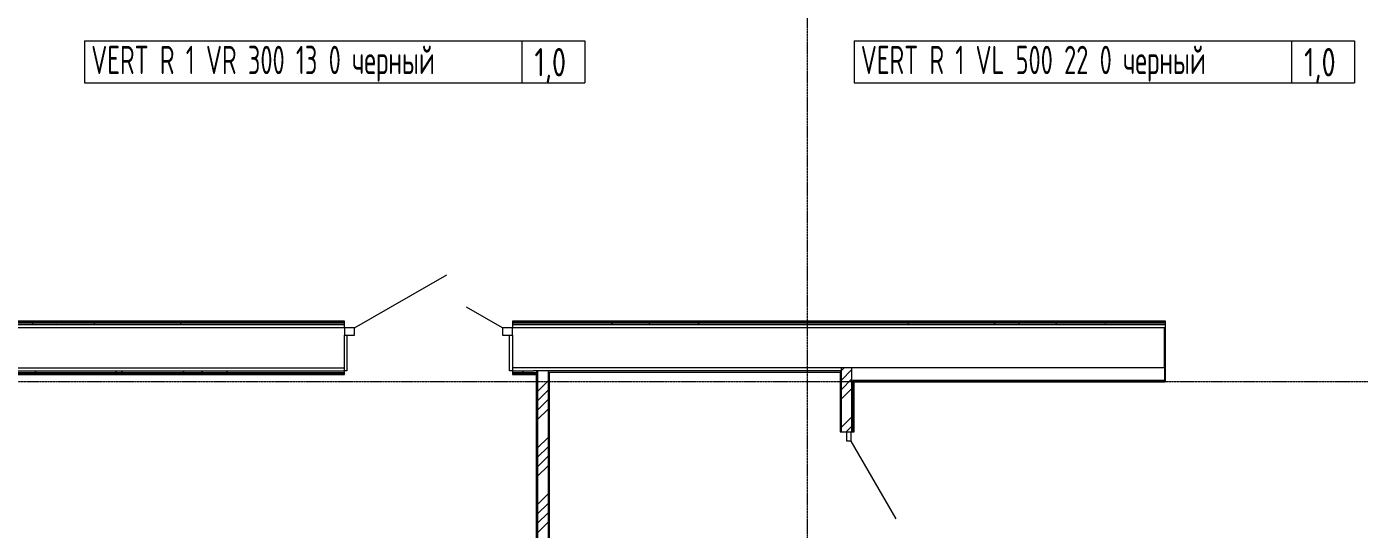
# Model space of a CAD drawing. Header units: millimetres. Extents: x -3929 to 624051, y 52832 to 514950.
# Drawn here: x 183577 to 196255, y 163276 to 168064 of the extents above; entities that cross this region are included whole.
import ezdxf
from ezdxf import colors
from ezdxf.entities.mleader import LeaderData, LeaderLine
from ezdxf.enums import TextEntityAlignment as Align
from ezdxf.math import Vec2, Vec3

# ---------------------------------------------------------------- set-up
doc = ezdxf.new("R2010")
doc.units = ezdxf.units.MM
doc.linetypes.add('ADSK_Линия сетки', pattern=[25, 20, -2.5, 0, -2.5])
for name, color, linetype, lineweight in [('Двери', 7, 'Continuous', 9), ('ОВ-ТЕКСТ', 7, 'Continuous', 25), ('Оси', 253, 'Continuous', 9), ('Перекрытие', 7, 'Continuous', 18), ('Стены внутренние', 7, 'Continuous', 18), ('Стены несущие', 7, 'Continuous', 30), ('Стены отделка', 7, 'Continuous', 30), ('Стены штриховка', 7, 'Continuous', 9)]:
    doc.layers.add(name, color=color, linetype=linetype, lineweight=lineweight)
for name, color, linetype in [('ПРИБОРЫ', 3, 'Continuous'), ('статистика приборов', 252, 'Continuous'), ('стояки', 7, 'Continuous')]:
    doc.layers.add(name, color=color, linetype=linetype)
doc.styles.add('СТИЛЬ', font='simplex.shx', dxfattribs={"width": 0.65})

# ---------------------------------------------------------------- blocks, each defined once
blk = doc.blocks.new('1 этаж')
at = {"layer": 'Двери', "color": 253, "lineweight": 5}
for p, q in [((377433, -245021), (378312, -244514)), ((378843, -245021), (378501, -244824)), ((377338, -245021), (377338, -245091)), ((377433, -245021), (377338, -245021)), ((377433, -245091), (377433, -245021)), ((378843, -245021), (378843, -245091)), ((378938, -245021), (378843, -245021)), ((378938, -245091), (378938, -245021)), ((377338, -245091), (377433, -245091)), ((378843, -245091), (378938, -245091)), ((382117, -246011), (382157, -246011)), ((382117, -246098), (382117, -246011)), ((382157, -246011), (382157, -246098)), ((382157, -246098), (382117, -246098)), ((382157, -246098), (382585, -246840))]:
    blk.add_line(p, q, dxfattribs=at)
at = {"layer": 'Оси', "color": 253, "linetype": 'ADSK_Линия сетки', "lineweight": 5}
for p, q in [((381744, -258178), (381744, -209604)), ((353580, -245532), (419810, -245532))]:
    blk.add_line(p, q, dxfattribs=at)
at = {"layer": 'Перекрытие', "color": 253, "lineweight": 5}
for p, q in [((377360, -245091), (377360, -245431)), ((378910, -245431), (378910, -245091)), ((377360, -245431), (377338, -245431)), ((378938, -245431), (378910, -245431))]:
    blk.add_line(p, q, dxfattribs=at)
at = {"layer": 'Стены внутренние', "color": 253, "linetype": 'Continuous', "lineweight": 5}
for p, q in [((374375, -244976), (374367, -244991)), ((374464, -244987), (374498, -244987)), ((374608, -244982), (374605, -244976)), ((374731, -244991), (374730, -244990)), ((374769, -244987), (374803, -244987)), ((374965, -244991), (374957, -244977)), ((375074, -244987), (375108, -244987)), ((375552, -244991), (375549, -244987)), ((375684, -244987), (375717, -244987)), ((375783, -244976), (375778, -244984)), ((375988, -244987), (376022, -244987)), ((376192, -244987), (376225, -244987)), ((376700, -244987), (376733, -244987)), ((377004, -244987), (377038, -244987)), ((377068, -244986), (377065, -244991)), ((377191, -244976), (377190, -244978)), ((377309, -244987), (377338, -244987)), ((378938, -244987), (378968, -244987)), ((379240, -244987), (379273, -244987)), ((379544, -244987), (379578, -244987)), ((379889, -244976), (379880, -244991)), ((379888, -244984), (379884, -244976)), ((380154, -244987), (380188, -244987)), ((380245, -244991), (380237, -244978)), ((380459, -244987), (380492, -244987)), ((380662, -244987), (380696, -244987)), ((380710, -244977), (380701, -244991)), ((380831, -244991), (380829, -244988)), ((380936, -244991), (380936, -244991)), ((381170, -244987), (381204, -244987)), ((381475, -244987), (381508, -244987)), ((381780, -244987), (381813, -244987)), ((382389, -244987), (382423, -244987)), ((382694, -244987), (382728, -244987)), ((382705, -244976), (382697, -244990)), ((382708, -244991), (382700, -244976)), ((382897, -244987), (382931, -244987)), ((383405, -244987), (383439, -244987)), ((383526, -244976), (383517, -244991)), ((383710, -244987), (383744, -244987)), ((383759, -244978), (383752, -244991)), ((383757, -244979), (383756, -244976)), ((384015, -244987), (384048, -244987)), ((384116, -244991), (384107, -244976)), ((384578, -244982), (384573, -244991)), ((384624, -244987), (384658, -244987)), ((384929, -244987), (384963, -244987)), ((385132, -244987), (385150, -244987)), ((374407, -245446), (374398, -245431)), ((374635, -245436), (374633, -245431)), ((374759, -245446), (374757, -245444)), ((374810, -245442), (374808, -245446)), ((374934, -245431), (374932, -245434)), ((375168, -245431), (375159, -245446)), ((375228, -245446), (375219, -245431)), ((375815, -245446), (375806, -245431)), ((375989, -245431), (375981, -245446)), ((376221, -245436), (376215, -245446)), ((379040, -245431), (379031, -245446))]:
    blk.add_line(p, q, dxfattribs=at)
at = {"layer": 'Стены несущие', "color": 253, "lineweight": 5}
for p, q in [((377338, -245021), (373641, -245021)), ((385150, -245021), (378938, -245021)), ((385150, -245531), (385150, -245021)), ((377338, -245401), (377338, -245091)), ((378938, -245091), (378938, -245401)), ((373641, -245401), (377338, -245401)), ((385140, -245401), (378938, -245401)), ((385140, -245401), (385140, -245531)), ((385140, -245531), (385150, -245531))]:
    blk.add_line(p, q, dxfattribs=at)
at = {"layer": 'Стены отделка', "color": 253, "lineweight": 5}
for p, q in [((377338, -244956), (373641, -244956)), ((377338, -245021), (377338, -244956)), ((378938, -244956), (378938, -245021)), ((385150, -244956), (378938, -244956)), ((385150, -245021), (385150, -244956)), ((385150, -245021), (385150, -245021)), ((377338, -245466), (377338, -245401)), ((378938, -245401), (378938, -245466)), ((379287, -245431), (379137, -245431)), ((382067, -245431), (379137, -245431)), ((379276, -245431), (379276, -251348)), ((379288, -251316), (379288, -245443)), ((379288, -245443), (382055, -245443)), ((382055, -245443), (382055, -246011)), ((382167, -245521), (382167, -245401)), ((373641, -245466), (377338, -245466)), ((378938, -245466), (379166, -245466)), ((379164, -245466), (379164, -251758)), ((385150, -245521), (382176, -245521)), ((382187, -246011), (382187, -245533)), ((382187, -245533), (385150, -245533)), ((385150, -245533), (385150, -245531)), ((382055, -246011), (382117, -246011)), ((382157, -246011), (382187, -246011))]:
    blk.add_line(p, q, dxfattribs=at)
at = {"layer": 'Стены штриховка', "color": 253, "lineweight": 5}
for p, q in [((377338, -244967), (373641, -244967)), ((377338, -244976), (373641, -244976)), ((377338, -244991), (373641, -244991)), ((385150, -244967), (378938, -244967)), ((385150, -244976), (378938, -244976)), ((385150, -244991), (378938, -244991)), ((385140, -245401), (385140, -245021)), ((373641, -245431), (377338, -245431)), ((373641, -245446), (377338, -245446)), ((378938, -245431), (379137, -245431)), ((378938, -245446), (379166, -245446)), ((379166, -245431), (379166, -251348)), ((379176, -245431), (379176, -251348)), ((379286, -251318), (379286, -245441)), ((379286, -245441), (382057, -245441)), ((382057, -245431), (382057, -246011)), ((382067, -246011), (382067, -245401)), ((373641, -245455), (377338, -245455)), ((378938, -245455), (379166, -245455)), ((379137, -245466), (379125, -245466)), ((382167, -246011), (382167, -245521)), ((382176, -246011), (382176, -245521)), ((382176, -245531), (385140, -245531))]:
    blk.add_line(p, q, dxfattribs=at)
at = {"layer": 'Стены штриховка', "color": 253, "linetype": 'Continuous', "lineweight": 5}
for p, q in [((382067, -245428), (382094, -245401)), ((382067, -245518), (382167, -245418)), ((379176, -245625), (379276, -245525)), ((382067, -245607), (382167, -245507)), ((379176, -245715), (379276, -245615)), ((382067, -245697), (382167, -245597)), ((379176, -245804), (379276, -245704)), ((379176, -245894), (379276, -245794)), ((382067, -245967), (382167, -245867)), ((379176, -246164), (379276, -246064)), ((382112, -246011), (382167, -245956)), ((379176, -246253), (379276, -246153)), ((379176, -246343), (379276, -246243)), ((379176, -246433), (379276, -246333)), ((379176, -246702), (379276, -246602)), ((379176, -246792), (379276, -246692)), ((379176, -246882), (379276, -246782)), ((379176, -246972), (379276, -246872))]:
    blk.add_line(p, q, dxfattribs=at)

msp = doc.modelspace()

# ---------------------------------------------------------------- linework, layer by layer
at = {"layer": 'ПРИБОРЫ', "color": 7, "lineweight": 15}
for p, q in [((184127.252, 167929.692), (188886.872, 167929.692)), ((184127.252, 167929.692), (188886.872, 167929.692)), ((184127.252, 167929.692), (184127.252, 167529.692)), ((188286.872, 167929.692), (188286.872, 167529.692)), ((188886.872, 167929.692), (188886.872, 167529.692)), ((191448.461, 167929.692), (196208.081, 167929.692)), ((191448.461, 167929.692), (196208.081, 167929.692)), ((191448.461, 167929.692), (191448.461, 167529.692)), ((195608.081, 167929.692), (195608.081, 167529.692)), ((196208.081, 167929.692), (196208.081, 167529.692)), ((184127.252, 167529.692), (188886.872, 167529.692)), ((191448.461, 167529.692), (196208.081, 167529.692))]:
    msp.add_line(p, q, dxfattribs=at)

# ---------------------------------------------------------------- block references
at = {"layer": 'стояки', "color": 5, "lineweight": 40}
msp.add_blockref('1 этаж', (-190738.98, 410215.433), dxfattribs=at)

# ---------------------------------------------------------------- texts
at = {"layer": 'статистика приборов', "color": 7, "style": 'СТИЛЬ', "width": 0.6}
for s, p in [('VERT R 1 VR 300 13 0 черный ', (184191.114, 167611.546)), ('VERT R 1 VL 500 22 0 черный ', (191512.324, 167611.546))]:
    msp.add_text(s, height=270, dxfattribs=at).set_placement(p)
at = {"layer": 'статистика приборов', "color": 7, "style": 'СТИЛЬ', "width": 0.7}
for p in [(188557.938, 167590.144), (195879.147, 167590.144)]:
    msp.add_text('1,0', height=270, dxfattribs=at).set_placement(p, align=Align.CENTER)

# ---------------------------------------------------------------- leaders
at = {"layer": 'ОВ-ТЕКСТ', "color": 7}
ml = msp.add_multileader_mtext('Standard', dxfattribs=at)
ml.set_content('\\A1;Ст. 7^J%%C20х2.8 ', color=7, style='СТИЛЬ')
ml.set_leader_properties(color=7, lineweight=18)
ml.build(insert=Vec2(0, 0))
ml.multileader.update_dxf_attribs({"text_left_attachment_type": 6, "text_right_attachment_type": 6, "dogleg_length": 0.36, "arrow_head_size": 0.126})
ctx = ml.context
ctx.base_point, ctx.char_height, ctx.arrow_head_size, ctx.landing_gap_size, ctx.plane_origin = Vec3(181454.624, 166938.661), 270, 0.126, 0.063, Vec3(187213.925, 166526.606)
ctx.left_attachment, ctx.right_attachment, ctx.text_align_type = 6, 6, 1
notes = []
notes.append((ctx, [(1, (1, 1, 0), (182424.43, 166938.661), (-1, 0), 0.252, [(0, [(183709.975, 168809.322), (183709.975, 168959.322)], 0, [])])]))
ctx.mtext.insert, ctx.mtext.width, ctx.mtext.alignment, ctx.mtext.flow_direction = Vec3(181939.401, 167262.661), 1404.14984, 2, 5
for ctx, leaders in notes:
    for number, flags, end, landing, length, lines in leaders:
        leader = LeaderData()
        leader.index, (leader.has_last_leader_line, leader.has_dogleg_vector, leader.attachment_direction) = number, flags
        leader.last_leader_point, leader.dogleg_vector, leader.dogleg_length = Vec3(end), Vec3(landing), length
        for number, points, colour, breaks in lines:
            line = LeaderLine()
            line.index, line.vertices, line.color, line.breaks = number, Vec3.list(points), colors.encode_raw_color(colour), breaks
            leader.lines.append(line)
        ctx.leaders.append(leader)

doc.saveas('drawing.dxf')
